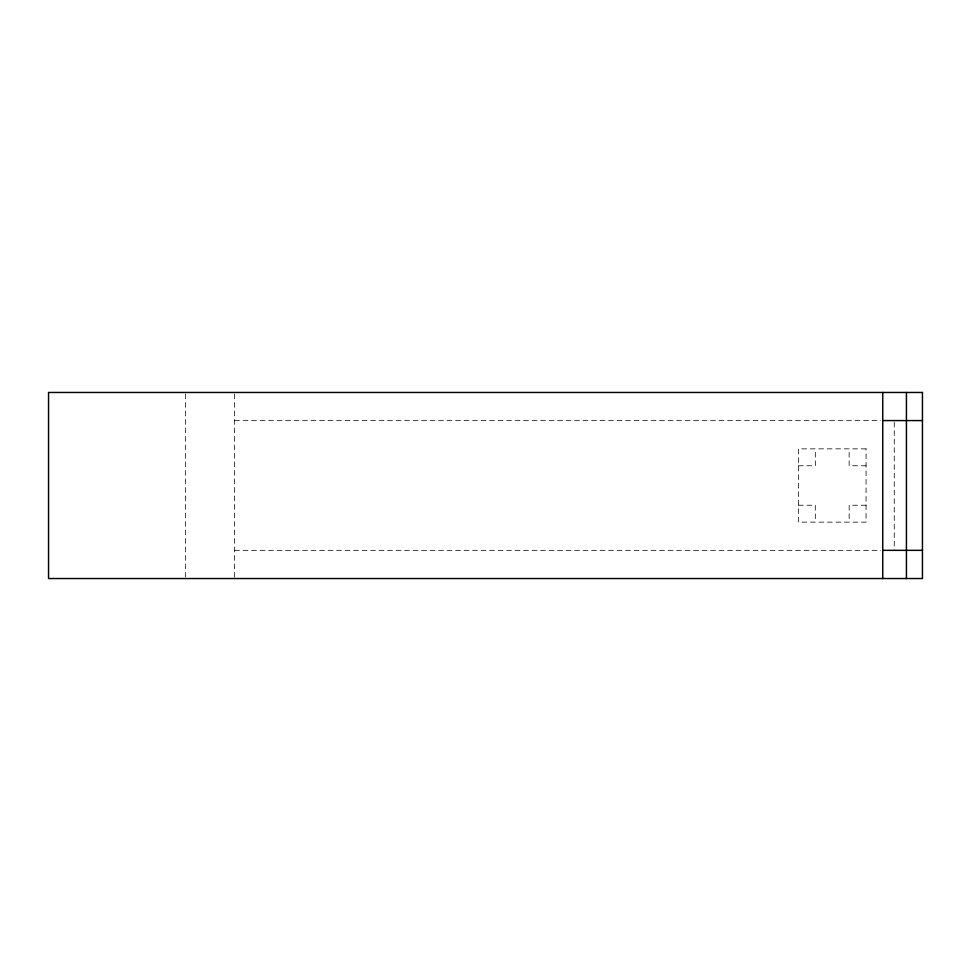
<?xml version="1.0" encoding="UTF-8"?>
<svg xmlns="http://www.w3.org/2000/svg" width="971" height="971" viewBox="0 0 971 971"><rect width="100%" height="100%" fill="white"/><g stroke="black" fill="none" stroke-linecap="round" stroke-linejoin="round"><path stroke-width="0.73" stroke-dasharray="4.86 3.64" d="M234.606 420.661L880.612 420.661M798.417 465.764L815.324 465.764L815.324 448.857M866.071 465.764L849.152 465.764L849.152 448.857M798.417 505.236L815.324 505.236L815.324 522.143M866.071 505.236L849.152 505.236L849.152 522.143M234.606 550.339L880.612 550.339M894.255 422.167L894.255 550.339M234.606 393.959L234.606 578.534M185.631 393.983L185.631 577.017M866.071 448.857L798.417 448.857L798.417 522.143L866.071 522.143L866.071 448.857"/><path stroke-width="1.46" d="M882.748 420.577L922.45 420.577M882.748 550.339L922.45 550.339M906.428 392.466L906.428 578.534M882.748 392.466L882.748 578.534M922.45 392.466L48.55 392.466L48.55 578.534L922.45 578.534L922.45 392.466"/></g></svg>
